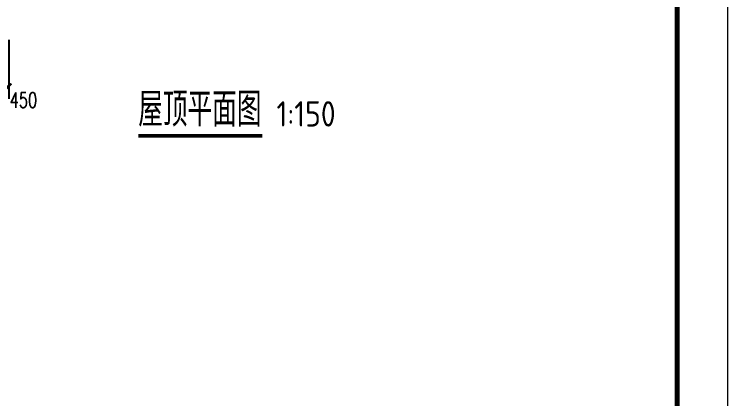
# Model space of a CAD drawing. Header units: inches. Extents: x -3733042 to -3643265, y 623859 to 997713.
# Drawn here: x -3690488 to -3669365, y 712803 to 724181 of the extents above; entities that cross this region are included whole.
import ezdxf

# ---------------------------------------------------------------- set-up
doc = ezdxf.new("R2010")
doc.units = ezdxf.units.IN
doc.header["$LTSCALE"] = 1000
doc.header["$MEASUREMENT"] = 0
doc.layers.get('0').update_dxf_attribs({"lineweight": 18})
for name, color, linetype, lineweight in [('AXIS', 30, 'Continuous', 18), ('DIM_SYMB', 3, 'Continuous', 18), ('PUB_TEXT', 7, 'Continuous', 18), ('PUB_TITLE', 153, 'Continuous', 18)]:
    doc.layers.add(name, color=color, linetype=linetype, lineweight=lineweight)
doc.styles.add('_TCH_DIM_T3', font='simplex.shx', dxfattribs={"width": 0.705882, "bigfont": 'gbcbig.shx'})
doc.styles.get("Standard").update_dxf_attribs({"font": 'gbenor.shx', "bigfont": 'gbcbig.shx'})
doc.dimstyles.new('_TCH_ARCH&&150', dxfattribs={"dimtxt": 446.25, "dimasz": 150, "dimexe": 375, "dimexo": 450, "dimgap": 150, "dimtad": 1, "dimdec": 0, "dimzin": 0, "dimdsep": 46, "dimtxsty": '_TCH_DIM_T3', "dimblk": 'ARCHTICK', "dimcen": 0.09, "dimdle": 300, "dimclrt": 7, "dimazin": 2, "dimtfac": 1, "dimtdec": 0, "dimtix": 1, "dimtmove": 2, "dimatfit": 3, "dimfxl": 1, "dimtolj": 1, "dimarcsym": 0})

# ---------------------------------------------------------------- blocks, each defined once
blk = doc.blocks.new('_ArchTick_2')
at = {"color": 0, "linetype": 'ByBlock'}
blk.add_lwpolyline([(-0.5, -0.5, 0.4, 0.4, 0), (0.5, 0.5, 0.4, 0.4, 0)], format="xyseb", dxfattribs=at)
blk = doc.blocks.new('*X154')
at = {"layer": 'AXIS', "color": 0, "lineweight": -2, "transparency": 16777216}
for p, q in [((-3691100, 723427), (-3691100, 721677)), ((-3690650, 723427), (-3690650, 721677)), ((-3691100, 722052), (-3690650, 722052))]:
    blk.add_line(p, q, dxfattribs=at)
at = {"layer": 'AXIS', "color": 0, "lineweight": -2, "transparency": 16777216, "xscale": 150, "yscale": 150, "zscale": 150, "rotation": 180}
blk.add_blockref('_ArchTick_2', (-3691100, 722052), dxfattribs=at)
at = {"layer": 'AXIS', "color": 0, "lineweight": -2, "transparency": 16777216, "xscale": 150, "yscale": 150, "zscale": 150}
blk.add_blockref('_ArchTick_2', (-3690650, 722052), dxfattribs=at)
at = {"layer": 'AXIS', "color": 7, "transparency": 16777216, "insert": (-3690216, 721640), "char_height": 446.2, "width": 1170, "attachment_point": 5, "style": '_TCH_DIM_T3'}
blk.add_mtext('450', dxfattribs=at)
blk = doc.blocks.new('_ARCHTICK')
at = {"color": 0, "linetype": 'ByBlock', "const_width": 0.4}
blk.add_lwpolyline([(-0.5, -0.5), (0.5, 0.5)], dxfattribs=at)

msp = doc.modelspace()

# ---------------------------------------------------------------- linework, layer by layer
at = {"layer": 'DIM_SYMB'}
msp.add_lwpolyline([(-3686817.1, 720581.4, 105, 105, 0), (-3683144.3, 720581.4, 105, 105, 0)], format="xyseb", dxfattribs=at)
at = {"layer": 'PUB_TITLE'}
msp.add_lwpolyline([(-3732364.6, 700712.6), (-3669364.6, 700712.6), (-3669364.6, 789812.6), (-3732364.6, 789812.6)], close=True, dxfattribs=at)
msp.add_lwpolyline([(-3730864.6, 702212.6, 150, 150, 0), (-3670864.6, 702212.6, 150, 150, 0), (-3670864.6, 786062.6, 150, 150, 0), (-3730864.6, 786062.6, 150, 150, 0)], format="xyseb", close=True, dxfattribs=at)

# ---------------------------------------------------------------- texts
at = {"layer": 'PUB_TEXT'}
for s, height, p in [('屋顶平面图', 1012.77, (-3686817.1, 720858.4)), ('1:150', 750, (-3682724.3, 720858.4))]:
    msp.add_text(s, height=height, dxfattribs=at).set_placement(p)

# ---------------------------------------------------------------- dimensions: what is measured, and where the dimension line sits
at = {"layer": 'AXIS'}
dim = msp.add_linear_dim(base=(-3690649.6, 722052.5), p1=(-3691099.6, 723877.3), p2=(-3690649.6, 723877.3), dimstyle='_TCH_ARCH&&150', override={"dimsah": 1, "dimtzin": 0}, dxfattribs=at)
dim.commit()
dim.dimension.update_dxf_attribs({"geometry": '*X154', "text_midpoint": (-3690216.1, 721640), "dimtype": 160})

doc.saveas('drawing.dxf')
